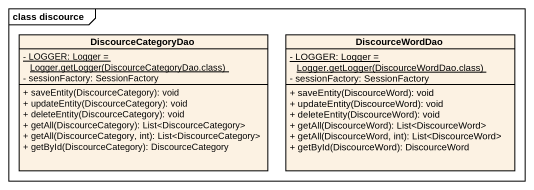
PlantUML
@startuml
mainframe class discource
hide circle
hide empty members
skinparam classAttributeIconSize 0
class DiscourceCategoryDao {
  {static} {field} - LOGGER: Logger = Logger.getLogger(DiscourceCategoryDao.class)
  - sessionFactory: SessionFactory
  + saveEntity(DiscourceCategory): void
  + updateEntity(DiscourceCategory): void
  + deleteEntity(DiscourceCategory): void
  + getAll(DiscourceCategory): List<DiscourceCategory>
  + getAll(DiscourceCategory, int): List<DiscourceCategory>
  + getById(DiscourceCategory): DiscourceCategory
}
class DiscourceWordDao {
  {static} {field} - LOGGER: Logger = Logger.getLogger(DiscourceWordDao.class)
  - sessionFactory: SessionFactory
  + saveEntity(DiscourceWord): void
  + updateEntity(DiscourceWord): void
  + deleteEntity(DiscourceWord): void
  + getAll(DiscourceWord): List<DiscourceWord>
  + getAll(DiscourceWord, int): List<DiscourceWord>
  + getById(DiscourceWord): DiscourceWord
}
@enduml
